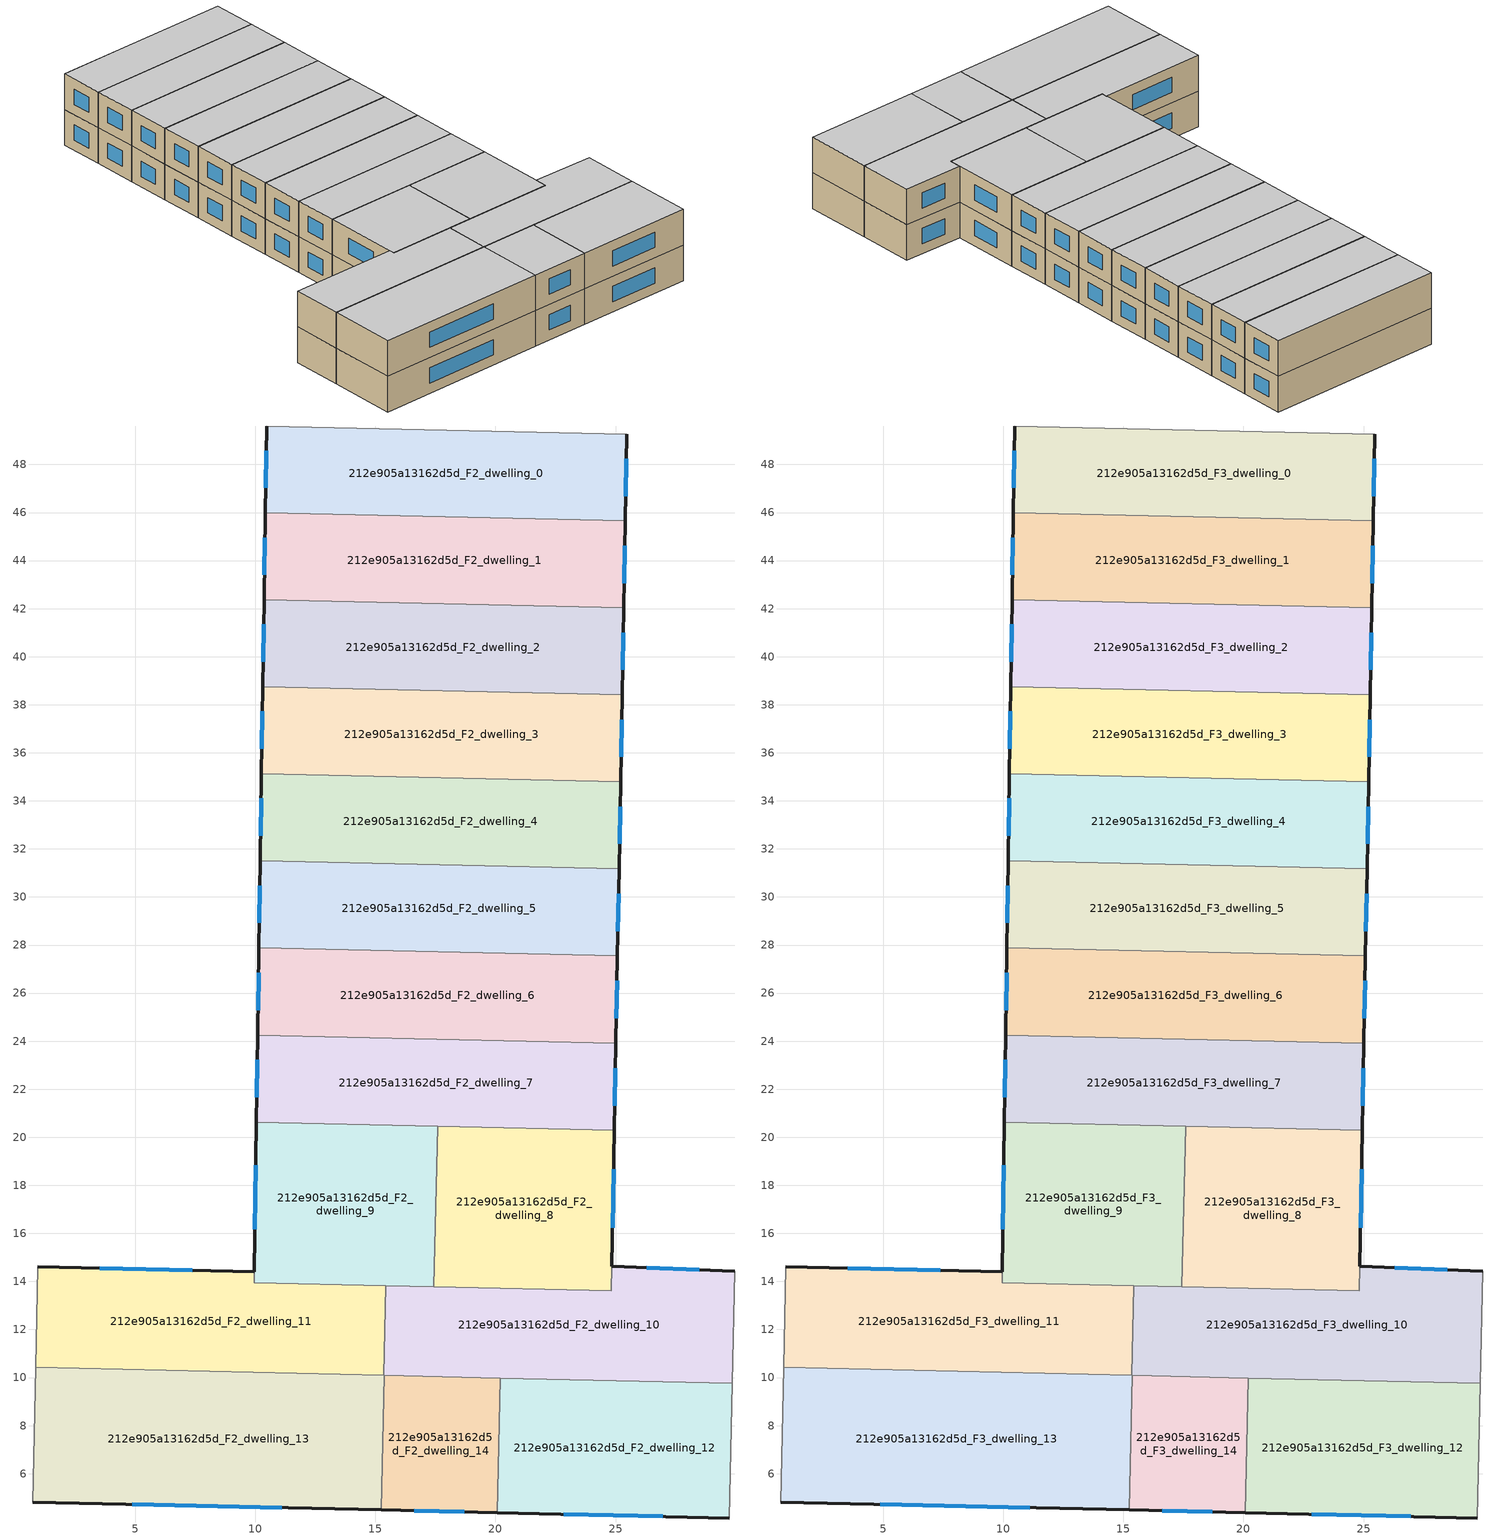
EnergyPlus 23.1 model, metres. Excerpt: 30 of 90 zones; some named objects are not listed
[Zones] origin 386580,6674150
212e905a13162d5d_F2_dwelling_0
 floor to 212e905a13162d5d_F1_dwelling_0 (EU_floor_Construction): 25.47,49.26 25.4,45.65 10.42,45.99 10.47,49.6 z6
 wall outside (EU_wall_Construction): 10.47,49.6 10.42,45.99 / 25.4,45.65 25.47,49.26 z6:9
 wall to 212e905a13162d5d_F2_dwelling_1 (EU_wall_Construction): 10.42,45.99 25.4,45.65 z6:9
 wall adiabatic (EU_wall_Construction): 25.47,49.26 10.47,49.6 z6:9
 window (EU_Window_Construction): 10.46,48.57 10.43,47.02 / 25.42,46.68 25.45,48.23 z6.86:8.14
212e905a13162d5d_F2_dwelling_1
 floor to 212e905a13162d5d_F1_dwelling_1 (EU_floor_Construction): 25.4,45.65 25.34,42.03 10.37,42.37 10.42,45.99 z6
 wall outside (EU_wall_Construction): 10.42,45.99 10.37,42.37 / 25.34,42.03 25.4,45.65 z6:9
 wall to 212e905a13162d5d_F2_dwelling_2 (EU_wall_Construction): 10.37,42.37 25.34,42.03 z6:9
 window (EU_Window_Construction): 10.4,44.96 10.38,43.41 / 25.35,43.07 25.38,44.62 z6.86:8.14
212e905a13162d5d_F2_dwelling_10
 floor to 212e905a13162d5d_F1_dwelling_10 (EU_floor_Construction): 29.95,14.42 29.85,9.76 15.36,10.09 15.44,13.83 24.83,13.61 24.84,14.63 z6
 wall outside (EU_wall_Construction): 29.95,14.42 24.84,14.63 z6:9
 wall to 212e905a13162d5d_F2_dwelling_11 (EU_wall_Construction): 15.44,13.83 15.36,10.09 z6:9
 wall adiabatic (EU_wall_Construction): 29.85,9.76 29.95,14.42 z6:9
 wall to 212e905a13162d5d_F2_dwelling_12 (EU_wall_Construction): 20.2,9.98 29.85,9.76 z6:9
 wall to 212e905a13162d5d_F2_dwelling_8 (EU_wall_Construction): 24.82,13.61 17.44,13.78 / 24.84,14.63 24.83,13.61 z6:9
 wall to 212e905a13162d5d_F2_dwelling_14 (EU_wall_Construction): 15.36,10.09 20.2,9.98 z6:9
 wall to 212e905a13162d5d_F2_dwelling_9 (EU_wall_Construction): 17.44,13.78 15.44,13.83 z6:9
 window (EU_Window_Construction): 28.49,14.48 26.3,14.57 z6.86:8.14
212e905a13162d5d_F2_dwelling_11
 floor to 212e905a13162d5d_F1_dwelling_11 (EU_floor_Construction): 15.44,13.83 15.36,10.09 0.87,10.42 0.96,14.61 9.96,14.4 9.95,13.95 z6
 wall outside (EU_wall_Construction): 9.96,14.4 0.96,14.61 z6:9
 wall adiabatic (EU_wall_Construction): 0.96,14.61 0.87,10.42 z6:9
 wall to 212e905a13162d5d_F2_dwelling_9 (EU_wall_Construction): 9.95,13.95 9.96,14.4 / 15.44,13.83 9.96,13.95 z6:9
 wall to 212e905a13162d5d_F2_dwelling_13 (EU_wall_Construction): 0.87,10.42 15.36,10.09 z6:9
 window (EU_Window_Construction): 7.39,14.46 3.53,14.55 z6.86:8.14
212e905a13162d5d_F2_dwelling_12
 floor to 212e905a13162d5d_F1_dwelling_12 (EU_floor_Construction): 29.85,9.76 29.73,4.16 20.07,4.38 20.2,9.98 z6
 wall outside (EU_wall_Construction): 20.07,4.38 29.73,4.16 z6:9
 wall to 212e905a13162d5d_F2_dwelling_14 (EU_wall_Construction): 20.2,9.98 20.07,4.38 z6:9
 wall adiabatic (EU_wall_Construction): 29.73,4.16 29.85,9.76 z6:9
 window (EU_Window_Construction): 22.83,4.31 26.97,4.22 z6.86:8.14
212e905a13162d5d_F2_dwelling_13
 floor to 212e905a13162d5d_F1_dwelling_13 (EU_floor_Construction): 15.36,10.09 15.24,4.49 0.75,4.82 0.87,10.42 z6
 wall outside (EU_wall_Construction): 0.75,4.82 15.24,4.49 z6:9
 wall adiabatic (EU_wall_Construction): 0.87,10.42 0.75,4.82 z6:9
 wall to 212e905a13162d5d_F2_dwelling_14 (EU_wall_Construction): 15.24,4.49 15.36,10.09 z6:9
 window (EU_Window_Construction): 4.89,4.73 11.1,4.58 z6.86:8.14
212e905a13162d5d_F2_dwelling_14
 floor to 212e905a13162d5d_F1_dwelling_14 (EU_floor_Construction): 20.2,9.98 20.07,4.38 15.24,4.49 15.36,10.09 z6
 wall outside (EU_wall_Construction): 15.24,4.49 20.07,4.38 z6:9
 window (EU_Window_Construction): 16.62,4.46 18.69,4.41 z6.86:8.14
212e905a13162d5d_F2_dwelling_2
 floor to 212e905a13162d5d_F1_dwelling_2 (EU_floor_Construction): 25.34,42.03 25.27,38.42 10.31,38.76 10.37,42.37 z6
 wall outside (EU_wall_Construction): 10.37,42.37 10.31,38.76 / 25.27,38.42 25.34,42.03 z6:9
 wall to 212e905a13162d5d_F2_dwelling_3 (EU_wall_Construction): 10.31,38.76 25.27,38.42 z6:9
 window (EU_Window_Construction): 10.35,41.34 10.33,39.79 / 25.29,39.45 25.32,41 z6.86:8.14
212e905a13162d5d_F2_dwelling_3
 floor to 212e905a13162d5d_F1_dwelling_3 (EU_floor_Construction): 25.27,38.42 25.21,34.79 10.26,35.13 10.31,38.76 z6
 wall outside (EU_wall_Construction): 10.31,38.76 10.26,35.13 / 25.21,34.79 25.27,38.42 z6:9
 wall to 212e905a13162d5d_F2_dwelling_4 (EU_wall_Construction): 10.26,35.13 25.21,34.79 z6:9
 window (EU_Window_Construction): 10.3,37.72 10.28,36.17 / 25.23,35.83 25.25,37.38 z6.86:8.14
212e905a13162d5d_F2_dwelling_4
 floor to 212e905a13162d5d_F1_dwelling_4 (EU_floor_Construction): 25.21,34.79 25.14,31.17 10.21,31.51 10.26,35.13 z6
 wall outside (EU_wall_Construction): 10.26,35.13 10.21,31.51 / 25.14,31.17 25.21,34.79 z6:9
 wall to 212e905a13162d5d_F2_dwelling_5 (EU_wall_Construction): 10.21,31.51 25.14,31.17 z6:9
 window (EU_Window_Construction): 10.25,34.1 10.22,32.55 / 25.16,32.21 25.19,33.76 z6.86:8.14
212e905a13162d5d_F2_dwelling_5
 floor to 212e905a13162d5d_F1_dwelling_5 (EU_floor_Construction): 25.14,31.17 25.08,27.55 10.16,27.88 10.21,31.51 z6
 wall outside (EU_wall_Construction): 10.21,31.51 10.16,27.88 / 25.08,27.55 25.14,31.17 z6:9
 wall to 212e905a13162d5d_F2_dwelling_6 (EU_wall_Construction): 10.16,27.88 25.08,27.55 z6:9
 window (EU_Window_Construction): 10.19,30.48 10.17,28.92 / 25.1,28.58 25.12,30.14 z6.86:8.14
212e905a13162d5d_F2_dwelling_6
 floor to 212e905a13162d5d_F1_dwelling_6 (EU_floor_Construction): 25.08,27.55 25.01,23.92 10.1,24.25 10.16,27.88 z6
 wall outside (EU_wall_Construction): 10.16,27.88 10.1,24.25 / 25.01,23.92 25.08,27.55 z6:9
 wall to 212e905a13162d5d_F2_dwelling_7 (EU_wall_Construction): 10.1,24.25 25.01,23.92 z6:9
 window (EU_Window_Construction): 10.14,26.85 10.12,25.29 / 25.03,24.95 25.06,26.51 z6.86:8.14
212e905a13162d5d_F2_dwelling_7
 floor to 212e905a13162d5d_F1_dwelling_7 (EU_floor_Construction): 25.01,23.92 24.95,20.28 10.05,20.62 10.1,24.25 z6
 wall outside (EU_wall_Construction): 10.1,24.25 10.05,20.62 / 24.95,20.28 25.01,23.92 z6:9
 wall to 212e905a13162d5d_F2_dwelling_9 (EU_wall_Construction): 10.05,20.62 17.59,20.45 z6:9
 wall to 212e905a13162d5d_F2_dwelling_8 (EU_wall_Construction): 17.59,20.45 24.95,20.28 z6:9
 window (EU_Window_Construction): 10.09,23.22 10.06,21.66 / 24.96,21.32 24.99,22.88 z6.86:8.14
212e905a13162d5d_F2_dwelling_8
 floor to 212e905a13162d5d_F1_dwelling_8 (EU_floor_Construction): 24.95,20.28 24.82,13.61 17.44,13.78 17.59,20.45 z6
 wall outside (EU_wall_Construction): 24.85,14.63 24.95,20.28 z6:9
 wall to 212e905a13162d5d_F2_dwelling_9 (EU_wall_Construction): 17.59,20.45 17.44,13.78 z6:9
 window (EU_Window_Construction): 24.87,16.24 24.92,18.67 z6.86:8.14
212e905a13162d5d_F2_dwelling_9
 floor to 212e905a13162d5d_F1_dwelling_9 (EU_floor_Construction): 17.59,20.45 17.44,13.78 9.96,13.95 10.05,20.62 z6
 wall outside (EU_wall_Construction): 10.05,20.62 9.96,14.4 z6:9
 window (EU_Window_Construction): 10.02,18.84 9.99,16.18 z6.86:8.14
212e905a13162d5d_F3_dwelling_0
 floor to 212e905a13162d5d_F2_dwelling_0 (EU_floor_Construction): 25.47,49.26 25.4,45.65 10.42,45.99 10.47,49.6 z9
 wall outside (EU_wall_Construction): 10.47,49.6 10.42,45.99 / 25.4,45.65 25.47,49.26 z9:12
 wall to 212e905a13162d5d_F3_dwelling_1 (EU_wall_Construction): 10.42,45.99 25.4,45.65 z9:12
 wall adiabatic (EU_wall_Construction): 25.47,49.26 10.47,49.6 z9:12
 window (EU_Window_Construction): 10.46,48.57 10.43,47.02 / 25.42,46.68 25.45,48.23 z9.86:11.14
 ceiling to 212e905a13162d5d_F4_dwelling_0 (EU_floor_Construction): 25.4,45.65 25.47,49.26 10.47,49.6 10.42,45.99 z12
212e905a13162d5d_F3_dwelling_1
 floor to 212e905a13162d5d_F2_dwelling_1 (EU_floor_Construction): 25.4,45.65 25.34,42.03 10.37,42.37 10.42,45.99 z9
 wall outside (EU_wall_Construction): 10.42,45.99 10.37,42.37 / 25.34,42.03 25.4,45.65 z9:12
 wall to 212e905a13162d5d_F3_dwelling_2 (EU_wall_Construction): 10.37,42.37 25.34,42.03 z9:12
 window (EU_Window_Construction): 10.4,44.96 10.38,43.41 / 25.35,43.07 25.38,44.62 z9.86:11.14
 ceiling to 212e905a13162d5d_F4_dwelling_1 (EU_floor_Construction): 25.34,42.03 25.4,45.65 10.42,45.99 10.37,42.37 z12
212e905a13162d5d_F3_dwelling_10
 floor to 212e905a13162d5d_F2_dwelling_10 (EU_floor_Construction): 29.95,14.42 29.85,9.76 15.36,10.09 15.44,13.83 24.83,13.61 24.84,14.63 z9
 wall outside (EU_wall_Construction): 29.95,14.42 24.84,14.63 z9:12
 wall to 212e905a13162d5d_F3_dwelling_11 (EU_wall_Construction): 15.44,13.83 15.36,10.09 z9:12
 wall adiabatic (EU_wall_Construction): 29.85,9.76 29.95,14.42 z9:12
 wall to 212e905a13162d5d_F3_dwelling_12 (EU_wall_Construction): 20.2,9.98 29.85,9.76 z9:12
 wall to 212e905a13162d5d_F3_dwelling_8 (EU_wall_Construction): 24.82,13.61 17.44,13.78 / 24.84,14.63 24.83,13.61 z9:12
 wall to 212e905a13162d5d_F3_dwelling_14 (EU_wall_Construction): 15.36,10.09 20.2,9.98 z9:12
 wall to 212e905a13162d5d_F3_dwelling_9 (EU_wall_Construction): 17.44,13.78 15.44,13.83 z9:12
 window (EU_Window_Construction): 28.49,14.48 26.3,14.57 z9.86:11.14
 ceiling to 212e905a13162d5d_F4_dwelling_10 (EU_floor_Construction): 29.85,9.76 29.95,14.42 24.84,14.63 24.83,13.61 15.44,13.83 15.36,10.09 z12
212e905a13162d5d_F3_dwelling_11
 floor to 212e905a13162d5d_F2_dwelling_11 (EU_floor_Construction): 15.44,13.83 15.36,10.09 0.87,10.42 0.96,14.61 9.96,14.4 9.95,13.95 z9
 wall outside (EU_wall_Construction): 9.96,14.4 0.96,14.61 z9:12
 wall adiabatic (EU_wall_Construction): 0.96,14.61 0.87,10.42 z9:12
 wall to 212e905a13162d5d_F3_dwelling_9 (EU_wall_Construction): 9.95,13.95 9.96,14.4 / 15.44,13.83 9.96,13.95 z9:12
 wall to 212e905a13162d5d_F3_dwelling_13 (EU_wall_Construction): 0.87,10.42 15.36,10.09 z9:12
 window (EU_Window_Construction): 7.39,14.46 3.53,14.55 z9.86:11.14
 ceiling to 212e905a13162d5d_F4_dwelling_11 (EU_floor_Construction): 15.36,10.09 15.44,13.83 9.95,13.95 9.96,14.4 0.96,14.61 0.87,10.42 z12
212e905a13162d5d_F3_dwelling_12
 floor to 212e905a13162d5d_F2_dwelling_12 (EU_floor_Construction): 29.85,9.76 29.73,4.16 20.07,4.38 20.2,9.98 z9
 wall outside (EU_wall_Construction): 20.07,4.38 29.73,4.16 z9:12
 wall to 212e905a13162d5d_F3_dwelling_14 (EU_wall_Construction): 20.2,9.98 20.07,4.38 z9:12
 wall adiabatic (EU_wall_Construction): 29.73,4.16 29.85,9.76 z9:12
 window (EU_Window_Construction): 22.83,4.31 26.97,4.22 z9.86:11.14
 ceiling to 212e905a13162d5d_F4_dwelling_12 (EU_floor_Construction): 29.73,4.16 29.85,9.76 20.2,9.98 20.07,4.38 z12
212e905a13162d5d_F3_dwelling_13
 floor to 212e905a13162d5d_F2_dwelling_13 (EU_floor_Construction): 15.36,10.09 15.24,4.49 0.75,4.82 0.87,10.42 z9
 wall outside (EU_wall_Construction): 0.75,4.82 15.24,4.49 z9:12
 wall adiabatic (EU_wall_Construction): 0.87,10.42 0.75,4.82 z9:12
 wall to 212e905a13162d5d_F3_dwelling_14 (EU_wall_Construction): 15.24,4.49 15.36,10.09 z9:12
 window (EU_Window_Construction): 4.89,4.73 11.1,4.58 z9.86:11.14
 ceiling to 212e905a13162d5d_F4_dwelling_13 (EU_floor_Construction): 15.24,4.49 15.36,10.09 0.87,10.42 0.75,4.82 z12
212e905a13162d5d_F3_dwelling_14
 floor to 212e905a13162d5d_F2_dwelling_14 (EU_floor_Construction): 20.2,9.98 20.07,4.38 15.24,4.49 15.36,10.09 z9
 wall outside (EU_wall_Construction): 15.24,4.49 20.07,4.38 z9:12
 window (EU_Window_Construction): 16.62,4.46 18.69,4.41 z9.86:11.14
 ceiling to 212e905a13162d5d_F4_dwelling_14 (EU_floor_Construction): 20.07,4.38 20.2,9.98 15.36,10.09 15.24,4.49 z12
212e905a13162d5d_F3_dwelling_2
 floor to 212e905a13162d5d_F2_dwelling_2 (EU_floor_Construction): 25.34,42.03 25.27,38.42 10.31,38.76 10.37,42.37 z9
 wall outside (EU_wall_Construction): 10.37,42.37 10.31,38.76 / 25.27,38.42 25.34,42.03 z9:12
 wall to 212e905a13162d5d_F3_dwelling_3 (EU_wall_Construction): 10.31,38.76 25.27,38.42 z9:12
 window (EU_Window_Construction): 10.35,41.34 10.33,39.79 / 25.29,39.45 25.32,41 z9.86:11.14
 ceiling to 212e905a13162d5d_F4_dwelling_2 (EU_floor_Construction): 25.27,38.42 25.34,42.03 10.37,42.37 10.31,38.76 z12
212e905a13162d5d_F3_dwelling_3
 floor to 212e905a13162d5d_F2_dwelling_3 (EU_floor_Construction): 25.27,38.42 25.21,34.79 10.26,35.13 10.31,38.76 z9
 wall outside (EU_wall_Construction): 10.31,38.76 10.26,35.13 / 25.21,34.79 25.27,38.42 z9:12
 wall to 212e905a13162d5d_F3_dwelling_4 (EU_wall_Construction): 10.26,35.13 25.21,34.79 z9:12
 window (EU_Window_Construction): 10.3,37.72 10.28,36.17 / 25.23,35.83 25.25,37.38 z9.86:11.14
 ceiling to 212e905a13162d5d_F4_dwelling_3 (EU_floor_Construction): 25.21,34.79 25.27,38.42 10.31,38.76 10.26,35.13 z12
212e905a13162d5d_F3_dwelling_4
 floor to 212e905a13162d5d_F2_dwelling_4 (EU_floor_Construction): 25.21,34.79 25.14,31.17 10.21,31.51 10.26,35.13 z9
 wall outside (EU_wall_Construction): 10.26,35.13 10.21,31.51 / 25.14,31.17 25.21,34.79 z9:12
 wall to 212e905a13162d5d_F3_dwelling_5 (EU_wall_Construction): 10.21,31.51 25.14,31.17 z9:12
 window (EU_Window_Construction): 10.25,34.1 10.22,32.55 / 25.16,32.21 25.19,33.76 z9.86:11.14
 ceiling to 212e905a13162d5d_F4_dwelling_4 (EU_floor_Construction): 25.14,31.17 25.21,34.79 10.26,35.13 10.21,31.51 z12
212e905a13162d5d_F3_dwelling_5
 floor to 212e905a13162d5d_F2_dwelling_5 (EU_floor_Construction): 25.14,31.17 25.08,27.55 10.16,27.88 10.21,31.51 z9
 wall outside (EU_wall_Construction): 10.21,31.51 10.16,27.88 / 25.08,27.55 25.14,31.17 z9:12
 wall to 212e905a13162d5d_F3_dwelling_6 (EU_wall_Construction): 10.16,27.88 25.08,27.55 z9:12
 window (EU_Window_Construction): 10.19,30.48 10.17,28.92 / 25.1,28.58 25.12,30.14 z9.86:11.14
 ceiling to 212e905a13162d5d_F4_dwelling_5 (EU_floor_Construction): 25.08,27.55 25.14,31.17 10.21,31.51 10.16,27.88 z12
212e905a13162d5d_F3_dwelling_6
 floor to 212e905a13162d5d_F2_dwelling_6 (EU_floor_Construction): 25.08,27.55 25.01,23.92 10.1,24.25 10.16,27.88 z9
 wall outside (EU_wall_Construction): 10.16,27.88 10.1,24.25 / 25.01,23.92 25.08,27.55 z9:12
 wall to 212e905a13162d5d_F3_dwelling_7 (EU_wall_Construction): 10.1,24.25 25.01,23.92 z9:12
 window (EU_Window_Construction): 10.14,26.85 10.12,25.29 / 25.03,24.95 25.06,26.51 z9.86:11.14
 ceiling to 212e905a13162d5d_F4_dwelling_6 (EU_floor_Construction): 25.01,23.92 25.08,27.55 10.16,27.88 10.1,24.25 z12
212e905a13162d5d_F3_dwelling_7
 floor to 212e905a13162d5d_F2_dwelling_7 (EU_floor_Construction): 25.01,23.92 24.95,20.28 10.05,20.62 10.1,24.25 z9
 wall outside (EU_wall_Construction): 10.1,24.25 10.05,20.62 / 24.95,20.28 25.01,23.92 z9:12
 wall to 212e905a13162d5d_F3_dwelling_9 (EU_wall_Construction): 10.05,20.62 17.59,20.45 z9:12
 wall to 212e905a13162d5d_F3_dwelling_8 (EU_wall_Construction): 17.59,20.45 24.95,20.28 z9:12
 window (EU_Window_Construction): 10.09,23.22 10.06,21.66 / 24.96,21.32 24.99,22.88 z9.86:11.14
 ceiling to 212e905a13162d5d_F4_dwelling_7 (EU_floor_Construction): 24.95,20.28 25.01,23.92 10.1,24.25 10.05,20.62 z12
212e905a13162d5d_F3_dwelling_8
 floor to 212e905a13162d5d_F2_dwelling_8 (EU_floor_Construction): 24.95,20.28 24.82,13.61 17.44,13.78 17.59,20.45 z9
 wall outside (EU_wall_Construction): 24.85,14.63 24.95,20.28 z9:12
 wall to 212e905a13162d5d_F3_dwelling_9 (EU_wall_Construction): 17.59,20.45 17.44,13.78 z9:12
 window (EU_Window_Construction): 24.87,16.24 24.92,18.67 z9.86:11.14
 ceiling to 212e905a13162d5d_F4_dwelling_8 (EU_floor_Construction): 24.82,13.61 24.95,20.28 17.59,20.45 17.44,13.78 z12
212e905a13162d5d_F3_dwelling_9
 floor to 212e905a13162d5d_F2_dwelling_9 (EU_floor_Construction): 17.59,20.45 17.44,13.78 9.96,13.95 10.05,20.62 z9
 wall outside (EU_wall_Construction): 10.05,20.62 9.96,14.4 z9:12
 window (EU_Window_Construction): 10.02,18.84 9.99,16.18 z9.86:11.14
 ceiling to 212e905a13162d5d_F4_dwelling_9 (EU_floor_Construction): 17.44,13.78 17.59,20.45 10.05,20.62 9.96,13.95 z12
[Building]
EU S2 Campaign: North Axis=0; Terrain=City; Solar Distribution=FullExterior
[Site:Location]
Helsinki-Vantaa.AP: Latitude=60.317; Longitude=24.963; Time Zone=2; Elevation=54.6
[SizingPeriod:WeatherFileDays]
AnnualSizingPeriod: Begin Month=1; Begin Day of Month=1; End Month=12; End Day of Month=31; Day of Week for Start Day=Monday; Use Weather File Daylight Saving Period=No; Use Weather File Rain and Snow Indicators=No
[MATERIAL]
EU_InternalMass_Material: Roughness=MediumRough; Thickness=0.1; Conductivity=1; Density=1800; Specific Heat=900; Thermal Absorptance=0.9; Solar Absorptance=0.7; Visible Absorptance=0.7
[MATERIAL:NOMASS] Roughness=MediumRough; Thermal Absorptance=0.9; Solar Absorptance=0.7; Visible Absorptance=0.7
Name | Thermal Resistance
EU_wall_NoMass | 1.10183
EU_floor_NoMass | 1.70606
[WINDOWMATERIAL:SIMPLEGLAZINGSYSTEM]
EU_Window_SimpleGlazing: UFactor=3.11035; Solar Heat Gain Coefficient=0.8; Visible Transmittance=0.8
[CONSTRUCTION]
EU_wall_Construction: EU_wall_NoMass
EU_floor_Construction: EU_floor_NoMass
EU_Window_Construction: EU_Window_SimpleGlazing
EU_InternalMass_Construction: EU_InternalMass_Material
[ZONE] Type=1; Multiplier=1; Ceiling Height=autocalculate; Floor Area=autocalculate; Part of Total Floor Area=Yes
Name | Volume
212e905a13162d5d_F2_dwelling_0; 212e905a13162d5d_F3_dwelling_0 | 162.437
212e905a13162d5d_F2_dwelling_1; 212e905a13162d5d_F3_dwelling_1 | 162.502
212e905a13162d5d_F2_dwelling_10; 212e905a13162d5d_F3_dwelling_10 | 177.281
212e905a13162d5d_F2_dwelling_11; 212e905a13162d5d_F3_dwelling_11 | 174.551
212e905a13162d5d_F2_dwelling_12; 212e905a13162d5d_F3_dwelling_12 | 162.447
212e905a13162d5d_F2_dwelling_13; 212e905a13162d5d_F3_dwelling_13 | 243.593
212e905a13162d5d_F2_dwelling_14; 212e905a13162d5d_F3_dwelling_14 | 81.2791
212e905a13162d5d_F2_dwelling_2; 212e905a13162d5d_F3_dwelling_2 | 162.439
212e905a13162d5d_F2_dwelling_3; 212e905a13162d5d_F3_dwelling_3 | 162.488
212e905a13162d5d_F2_dwelling_4; 212e905a13162d5d_F3_dwelling_4 | 162.444
212e905a13162d5d_F2_dwelling_5; 212e905a13162d5d_F3_dwelling_5 | 162.469
212e905a13162d5d_F2_dwelling_6; 212e905a13162d5d_F3_dwelling_6 | 162.495
212e905a13162d5d_F2_dwelling_7; 212e905a13162d5d_F3_dwelling_7 | 162.443
212e905a13162d5d_F2_dwelling_8; 212e905a13162d5d_F3_dwelling_8 | 147.595
212e905a13162d5d_F2_dwelling_9; 212e905a13162d5d_F3_dwelling_9 | 150.319
[INTERNALMASS] Construction=EU_InternalMass_Construction
Name | Zone or ZoneList | Surface Area
212e905a13162d5d_F2_dwelling_0_EU_InternalMass | 212e905a13162d5d_F2_dwelling_0 | 54.1454
212e905a13162d5d_F2_dwelling_1_EU_InternalMass | 212e905a13162d5d_F2_dwelling_1 | 54.1675
212e905a13162d5d_F2_dwelling_2_EU_InternalMass | 212e905a13162d5d_F2_dwelling_2 | 54.1465
212e905a13162d5d_F2_dwelling_3_EU_InternalMass | 212e905a13162d5d_F2_dwelling_3 | 54.1629
212e905a13162d5d_F2_dwelling_4_EU_InternalMass | 212e905a13162d5d_F2_dwelling_4 | 54.1477
212e905a13162d5d_F2_dwelling_5_EU_InternalMass | 212e905a13162d5d_F2_dwelling_5 | 54.1564
212e905a13162d5d_F2_dwelling_6_EU_InternalMass | 212e905a13162d5d_F2_dwelling_6 | 54.1651
212e905a13162d5d_F2_dwelling_7_EU_InternalMass | 212e905a13162d5d_F2_dwelling_7 | 54.1477
212e905a13162d5d_F2_dwelling_8_EU_InternalMass | 212e905a13162d5d_F2_dwelling_8 | 49.2141
212e905a13162d5d_F2_dwelling_9_EU_InternalMass | 212e905a13162d5d_F2_dwelling_9 | 50.1246
212e905a13162d5d_F2_dwelling_10_EU_InternalMass | 212e905a13162d5d_F2_dwelling_10 | 59.0933
212e905a13162d5d_F2_dwelling_11_EU_InternalMass | 212e905a13162d5d_F2_dwelling_11 | 58.183
212e905a13162d5d_F2_dwelling_12_EU_InternalMass | 212e905a13162d5d_F2_dwelling_12 | 54.1489
212e905a13162d5d_F2_dwelling_13_EU_InternalMass | 212e905a13162d5d_F2_dwelling_13 | 81.1975
212e905a13162d5d_F2_dwelling_14_EU_InternalMass | 212e905a13162d5d_F2_dwelling_14 | 27.1068
212e905a13162d5d_F3_dwelling_0_EU_InternalMass | 212e905a13162d5d_F3_dwelling_0 | 54.1454
212e905a13162d5d_F3_dwelling_1_EU_InternalMass | 212e905a13162d5d_F3_dwelling_1 | 54.1675
212e905a13162d5d_F3_dwelling_2_EU_InternalMass | 212e905a13162d5d_F3_dwelling_2 | 54.1465
212e905a13162d5d_F3_dwelling_3_EU_InternalMass | 212e905a13162d5d_F3_dwelling_3 | 54.1629
212e905a13162d5d_F3_dwelling_4_EU_InternalMass | 212e905a13162d5d_F3_dwelling_4 | 54.1477
212e905a13162d5d_F3_dwelling_5_EU_InternalMass | 212e905a13162d5d_F3_dwelling_5 | 54.1564
212e905a13162d5d_F3_dwelling_6_EU_InternalMass | 212e905a13162d5d_F3_dwelling_6 | 54.1651
212e905a13162d5d_F3_dwelling_7_EU_InternalMass | 212e905a13162d5d_F3_dwelling_7 | 54.1477
212e905a13162d5d_F3_dwelling_8_EU_InternalMass | 212e905a13162d5d_F3_dwelling_8 | 49.2141
212e905a13162d5d_F3_dwelling_9_EU_InternalMass | 212e905a13162d5d_F3_dwelling_9 | 50.1246
212e905a13162d5d_F3_dwelling_10_EU_InternalMass | 212e905a13162d5d_F3_dwelling_10 | 59.0933
212e905a13162d5d_F3_dwelling_11_EU_InternalMass | 212e905a13162d5d_F3_dwelling_11 | 58.183
212e905a13162d5d_F3_dwelling_12_EU_InternalMass | 212e905a13162d5d_F3_dwelling_12 | 54.1489
212e905a13162d5d_F3_dwelling_13_EU_InternalMass | 212e905a13162d5d_F3_dwelling_13 | 81.1975
212e905a13162d5d_F3_dwelling_14_EU_InternalMass | 212e905a13162d5d_F3_dwelling_14 | 27.1068
[OTHEREQUIPMENT] Fuel Type=Electricity; Design Level Calculation Method=Watts/Area; Power per Zone Floor Area=1; Fraction Latent=0; Fraction Radiant=0; Fraction Lost=0; Carbon Dioxide Generation Rate=0; EndUse Subcategory=EU_Step8_InternalGains
Name | Zone or ZoneList or Space or SpaceList | Schedule
EU_Step8_InternalGain_212e905a13162d5d_F2_dwelling_0_f000 | 212e905a13162d5d_F2_dwelling_0 | EU_Step8_GainSchedule_212e905a13162d5d_F2_dwelling_0_f000
EU_Step8_InternalGain_212e905a13162d5d_F2_dwelling_1_f000 | 212e905a13162d5d_F2_dwelling_1 | EU_Step8_GainSchedule_212e905a13162d5d_F2_dwelling_1_f000
EU_Step8_InternalGain_212e905a13162d5d_F2_dwelling_2_f000 | 212e905a13162d5d_F2_dwelling_2 | EU_Step8_GainSchedule_212e905a13162d5d_F2_dwelling_2_f000
EU_Step8_InternalGain_212e905a13162d5d_F2_dwelling_3_f000 | 212e905a13162d5d_F2_dwelling_3 | EU_Step8_GainSchedule_212e905a13162d5d_F2_dwelling_3_f000
EU_Step8_InternalGain_212e905a13162d5d_F2_dwelling_4_f000 | 212e905a13162d5d_F2_dwelling_4 | EU_Step8_GainSchedule_212e905a13162d5d_F2_dwelling_4_f000
EU_Step8_InternalGain_212e905a13162d5d_F2_dwelling_5_f000 | 212e905a13162d5d_F2_dwelling_5 | EU_Step8_GainSchedule_212e905a13162d5d_F2_dwelling_5_f000
EU_Step8_InternalGain_212e905a13162d5d_F2_dwelling_6_f000 | 212e905a13162d5d_F2_dwelling_6 | EU_Step8_GainSchedule_212e905a13162d5d_F2_dwelling_6_f000
EU_Step8_InternalGain_212e905a13162d5d_F2_dwelling_7_f000 | 212e905a13162d5d_F2_dwelling_7 | EU_Step8_GainSchedule_212e905a13162d5d_F2_dwelling_7_f000
EU_Step8_InternalGain_212e905a13162d5d_F2_dwelling_8_f000 | 212e905a13162d5d_F2_dwelling_8 | EU_Step8_GainSchedule_212e905a13162d5d_F2_dwelling_8_f000
EU_Step8_InternalGain_212e905a13162d5d_F2_dwelling_9_f000 | 212e905a13162d5d_F2_dwelling_9 | EU_Step8_GainSchedule_212e905a13162d5d_F2_dwelling_9_f000
EU_Step8_InternalGain_212e905a13162d5d_F2_dwelling_10_f000 | 212e905a13162d5d_F2_dwelling_10 | EU_Step8_GainSchedule_212e905a13162d5d_F2_dwelling_10_f000
EU_Step8_InternalGain_212e905a13162d5d_F2_dwelling_11_f000 | 212e905a13162d5d_F2_dwelling_11 | EU_Step8_GainSchedule_212e905a13162d5d_F2_dwelling_11_f000
EU_Step8_InternalGain_212e905a13162d5d_F2_dwelling_12_f000 | 212e905a13162d5d_F2_dwelling_12 | EU_Step8_GainSchedule_212e905a13162d5d_F2_dwelling_12_f000
EU_Step8_InternalGain_212e905a13162d5d_F2_dwelling_13_f000 | 212e905a13162d5d_F2_dwelling_13 | EU_Step8_GainSchedule_212e905a13162d5d_F2_dwelling_13_f000
EU_Step8_InternalGain_212e905a13162d5d_F2_dwelling_14_f000 | 212e905a13162d5d_F2_dwelling_14 | EU_Step8_GainSchedule_212e905a13162d5d_F2_dwelling_14_f000
EU_Step8_InternalGain_212e905a13162d5d_F3_dwelling_0_f000 | 212e905a13162d5d_F3_dwelling_0 | EU_Step8_GainSchedule_212e905a13162d5d_F3_dwelling_0_f000
EU_Step8_InternalGain_212e905a13162d5d_F3_dwelling_1_f000 | 212e905a13162d5d_F3_dwelling_1 | EU_Step8_GainSchedule_212e905a13162d5d_F3_dwelling_1_f000
EU_Step8_InternalGain_212e905a13162d5d_F3_dwelling_2_f000 | 212e905a13162d5d_F3_dwelling_2 | EU_Step8_GainSchedule_212e905a13162d5d_F3_dwelling_2_f000
EU_Step8_InternalGain_212e905a13162d5d_F3_dwelling_3_f000 | 212e905a13162d5d_F3_dwelling_3 | EU_Step8_GainSchedule_212e905a13162d5d_F3_dwelling_3_f000
EU_Step8_InternalGain_212e905a13162d5d_F3_dwelling_4_f000 | 212e905a13162d5d_F3_dwelling_4 | EU_Step8_GainSchedule_212e905a13162d5d_F3_dwelling_4_f000
EU_Step8_InternalGain_212e905a13162d5d_F3_dwelling_5_f000 | 212e905a13162d5d_F3_dwelling_5 | EU_Step8_GainSchedule_212e905a13162d5d_F3_dwelling_5_f000
EU_Step8_InternalGain_212e905a13162d5d_F3_dwelling_6_f000 | 212e905a13162d5d_F3_dwelling_6 | EU_Step8_GainSchedule_212e905a13162d5d_F3_dwelling_6_f000
EU_Step8_InternalGain_212e905a13162d5d_F3_dwelling_7_f000 | 212e905a13162d5d_F3_dwelling_7 | EU_Step8_GainSchedule_212e905a13162d5d_F3_dwelling_7_f000
EU_Step8_InternalGain_212e905a13162d5d_F3_dwelling_8_f000 | 212e905a13162d5d_F3_dwelling_8 | EU_Step8_GainSchedule_212e905a13162d5d_F3_dwelling_8_f000
EU_Step8_InternalGain_212e905a13162d5d_F3_dwelling_9_f000 | 212e905a13162d5d_F3_dwelling_9 | EU_Step8_GainSchedule_212e905a13162d5d_F3_dwelling_9_f000
EU_Step8_InternalGain_212e905a13162d5d_F3_dwelling_10_f000 | 212e905a13162d5d_F3_dwelling_10 | EU_Step8_GainSchedule_212e905a13162d5d_F3_dwelling_10_f000
EU_Step8_InternalGain_212e905a13162d5d_F3_dwelling_11_f000 | 212e905a13162d5d_F3_dwelling_11 | EU_Step8_GainSchedule_212e905a13162d5d_F3_dwelling_11_f000
EU_Step8_InternalGain_212e905a13162d5d_F3_dwelling_12_f000 | 212e905a13162d5d_F3_dwelling_12 | EU_Step8_GainSchedule_212e905a13162d5d_F3_dwelling_12_f000
EU_Step8_InternalGain_212e905a13162d5d_F3_dwelling_13_f000 | 212e905a13162d5d_F3_dwelling_13 | EU_Step8_GainSchedule_212e905a13162d5d_F3_dwelling_13_f000
EU_Step8_InternalGain_212e905a13162d5d_F3_dwelling_14_f000 | 212e905a13162d5d_F3_dwelling_14 | EU_Step8_GainSchedule_212e905a13162d5d_F3_dwelling_14_f000
[ZONEVENTILATION:DESIGNFLOWRATE] Schedule=EU_AlwaysOn; Design Flow Rate Calculation Method=AirChanges/Hour; Air Changes per Hour=0.756316; Ventilation Type=Natural; Fan Pressure Rise=0; Fan Total Efficiency=1; Constant Term Coefficient=1; Temperature Term Coefficient=0; Velocity Term Coefficient=0; Velocity Squared Term Coefficient=0; Minimum Indoor Temperature=-100; Maximum Indoor Temperature=100; Delta Temperature=-100; Minimum Outdoor Temperature=-100; Maximum Outdoor Temperature=100; Maximum Wind Speed=40
Name | Zone or ZoneList or Space or SpaceList
EU_ConstantAir_212e905a13162d5d_F2_dwelling_0 | 212e905a13162d5d_F2_dwelling_0
EU_ConstantAir_212e905a13162d5d_F2_dwelling_1 | 212e905a13162d5d_F2_dwelling_1
EU_ConstantAir_212e905a13162d5d_F2_dwelling_2 | 212e905a13162d5d_F2_dwelling_2
EU_ConstantAir_212e905a13162d5d_F2_dwelling_3 | 212e905a13162d5d_F2_dwelling_3
EU_ConstantAir_212e905a13162d5d_F2_dwelling_4 | 212e905a13162d5d_F2_dwelling_4
EU_ConstantAir_212e905a13162d5d_F2_dwelling_5 | 212e905a13162d5d_F2_dwelling_5
EU_ConstantAir_212e905a13162d5d_F2_dwelling_6 | 212e905a13162d5d_F2_dwelling_6
EU_ConstantAir_212e905a13162d5d_F2_dwelling_7 | 212e905a13162d5d_F2_dwelling_7
EU_ConstantAir_212e905a13162d5d_F2_dwelling_8 | 212e905a13162d5d_F2_dwelling_8
EU_ConstantAir_212e905a13162d5d_F2_dwelling_9 | 212e905a13162d5d_F2_dwelling_9
EU_ConstantAir_212e905a13162d5d_F2_dwelling_10 | 212e905a13162d5d_F2_dwelling_10
EU_ConstantAir_212e905a13162d5d_F2_dwelling_11 | 212e905a13162d5d_F2_dwelling_11
EU_ConstantAir_212e905a13162d5d_F2_dwelling_12 | 212e905a13162d5d_F2_dwelling_12
EU_ConstantAir_212e905a13162d5d_F2_dwelling_13 | 212e905a13162d5d_F2_dwelling_13
EU_ConstantAir_212e905a13162d5d_F2_dwelling_14 | 212e905a13162d5d_F2_dwelling_14
EU_ConstantAir_212e905a13162d5d_F3_dwelling_0 | 212e905a13162d5d_F3_dwelling_0
EU_ConstantAir_212e905a13162d5d_F3_dwelling_1 | 212e905a13162d5d_F3_dwelling_1
EU_ConstantAir_212e905a13162d5d_F3_dwelling_2 | 212e905a13162d5d_F3_dwelling_2
EU_ConstantAir_212e905a13162d5d_F3_dwelling_3 | 212e905a13162d5d_F3_dwelling_3
EU_ConstantAir_212e905a13162d5d_F3_dwelling_4 | 212e905a13162d5d_F3_dwelling_4
EU_ConstantAir_212e905a13162d5d_F3_dwelling_5 | 212e905a13162d5d_F3_dwelling_5
EU_ConstantAir_212e905a13162d5d_F3_dwelling_6 | 212e905a13162d5d_F3_dwelling_6
EU_ConstantAir_212e905a13162d5d_F3_dwelling_7 | 212e905a13162d5d_F3_dwelling_7
EU_ConstantAir_212e905a13162d5d_F3_dwelling_8 | 212e905a13162d5d_F3_dwelling_8
EU_ConstantAir_212e905a13162d5d_F3_dwelling_9 | 212e905a13162d5d_F3_dwelling_9
EU_ConstantAir_212e905a13162d5d_F3_dwelling_10 | 212e905a13162d5d_F3_dwelling_10
EU_ConstantAir_212e905a13162d5d_F3_dwelling_11 | 212e905a13162d5d_F3_dwelling_11
EU_ConstantAir_212e905a13162d5d_F3_dwelling_12 | 212e905a13162d5d_F3_dwelling_12
EU_ConstantAir_212e905a13162d5d_F3_dwelling_13 | 212e905a13162d5d_F3_dwelling_13
EU_ConstantAir_212e905a13162d5d_F3_dwelling_14 | 212e905a13162d5d_F3_dwelling_14
[HVACTEMPLATE:ZONE:IDEALLOADSAIRSYSTEM] System Availability Schedule=EU_AlwaysOn; Maximum Heating Supply Air Temperature=50; Minimum Cooling Supply Air Temperature=13; Maximum Heating Supply Air Humidity Ratio=0.0156; Minimum Cooling Supply Air Humidity Ratio=0.0077; Heating Limit=NoLimit; Cooling Limit=NoLimit; Heating Availability Schedule=EU_AlwaysOn; Cooling Availability Schedule=EU_CoolingOff; Dehumidification Control Type=ConstantSensibleHeatRatio; Cooling Sensible Heat Ratio=0.7; Dehumidification Setpoint=60; Humidification Control Type=None; Humidification Setpoint=30; Outdoor Air Method=None; Outdoor Air Flow Rate per Person=0.00944; Outdoor Air Flow Rate per Zone Floor Area=0; Outdoor Air Flow Rate per Zone=0; Demand Controlled Ventilation Type=None; Outdoor Air Economizer Type=NoEconomizer; Heat Recovery Type=None; Sensible Heat Recovery Effectiveness=0.7; Latent Heat Recovery Effectiveness=0.65
Name | Template Thermostat
212e905a13162d5d_F2_dwelling_0 | EU_HeatOnly_212e905a13162d5d_F2_dwelling_0
212e905a13162d5d_F2_dwelling_1 | EU_HeatOnly_212e905a13162d5d_F2_dwelling_1
212e905a13162d5d_F2_dwelling_2 | EU_HeatOnly_212e905a13162d5d_F2_dwelling_2
212e905a13162d5d_F2_dwelling_3 | EU_HeatOnly_212e905a13162d5d_F2_dwelling_3
212e905a13162d5d_F2_dwelling_4 | EU_HeatOnly_212e905a13162d5d_F2_dwelling_4
212e905a13162d5d_F2_dwelling_5 | EU_HeatOnly_212e905a13162d5d_F2_dwelling_5
212e905a13162d5d_F2_dwelling_6 | EU_HeatOnly_212e905a13162d5d_F2_dwelling_6
212e905a13162d5d_F2_dwelling_7 | EU_HeatOnly_212e905a13162d5d_F2_dwelling_7
212e905a13162d5d_F2_dwelling_8 | EU_HeatOnly_212e905a13162d5d_F2_dwelling_8
212e905a13162d5d_F2_dwelling_9 | EU_HeatOnly_212e905a13162d5d_F2_dwelling_9
212e905a13162d5d_F2_dwelling_10 | EU_HeatOnly_212e905a13162d5d_F2_dwelling_10
212e905a13162d5d_F2_dwelling_11 | EU_HeatOnly_212e905a13162d5d_F2_dwelling_11
212e905a13162d5d_F2_dwelling_12 | EU_HeatOnly_212e905a13162d5d_F2_dwelling_12
212e905a13162d5d_F2_dwelling_13 | EU_HeatOnly_212e905a13162d5d_F2_dwelling_13
212e905a13162d5d_F2_dwelling_14 | EU_HeatOnly_212e905a13162d5d_F2_dwelling_14
212e905a13162d5d_F3_dwelling_0 | EU_HeatOnly_212e905a13162d5d_F3_dwelling_0
212e905a13162d5d_F3_dwelling_1 | EU_HeatOnly_212e905a13162d5d_F3_dwelling_1
212e905a13162d5d_F3_dwelling_2 | EU_HeatOnly_212e905a13162d5d_F3_dwelling_2
212e905a13162d5d_F3_dwelling_3 | EU_HeatOnly_212e905a13162d5d_F3_dwelling_3
212e905a13162d5d_F3_dwelling_4 | EU_HeatOnly_212e905a13162d5d_F3_dwelling_4
212e905a13162d5d_F3_dwelling_5 | EU_HeatOnly_212e905a13162d5d_F3_dwelling_5
212e905a13162d5d_F3_dwelling_6 | EU_HeatOnly_212e905a13162d5d_F3_dwelling_6
212e905a13162d5d_F3_dwelling_7 | EU_HeatOnly_212e905a13162d5d_F3_dwelling_7
212e905a13162d5d_F3_dwelling_8 | EU_HeatOnly_212e905a13162d5d_F3_dwelling_8
212e905a13162d5d_F3_dwelling_9 | EU_HeatOnly_212e905a13162d5d_F3_dwelling_9
212e905a13162d5d_F3_dwelling_10 | EU_HeatOnly_212e905a13162d5d_F3_dwelling_10
212e905a13162d5d_F3_dwelling_11 | EU_HeatOnly_212e905a13162d5d_F3_dwelling_11
212e905a13162d5d_F3_dwelling_12 | EU_HeatOnly_212e905a13162d5d_F3_dwelling_12
212e905a13162d5d_F3_dwelling_13 | EU_HeatOnly_212e905a13162d5d_F3_dwelling_13
212e905a13162d5d_F3_dwelling_14 | EU_HeatOnly_212e905a13162d5d_F3_dwelling_14
[SIZING:ZONE] Zone Cooling Design Supply Air Temperature Input Method=SupplyAirTemperature; Zone Cooling Design Supply Air Temperature=13; Zone Heating Design Supply Air Temperature Input Method=SupplyAirTemperature; Zone Heating Design Supply Air Temperature=50; Zone Cooling Design Supply Air Humidity Ratio=0.008; Zone Heating Design Supply Air Humidity Ratio=0.008; Cooling Design Air Flow Method=DesignDay; Cooling Design Air Flow Rate=0; Cooling Minimum Air Flow per Zone Floor Area=0.000762; Cooling Minimum Air Flow=0; Cooling Minimum Air Flow Fraction=0.2; Heating Design Air Flow Method=DesignDay; Heating Design Air Flow Rate=0; Heating Maximum Air Flow per Zone Floor Area=0.002032; Heating Maximum Air Flow=0.141576; Heating Maximum Air Flow Fraction=0.3; Account for Dedicated Outdoor Air System=No; Dedicated Outdoor Air System Control Strategy=NeutralSupplyAir; Dedicated Outdoor Air Low Setpoint Temperature for Design=autosize; Dedicated Outdoor Air High Setpoint Temperature for Design=autosize; Zone Load Sizing Method=Sensible Load Only No Latent Load; Zone Latent Cooling Design Supply Air Humidity Ratio Input Method=HumidityRatioDifference; Zone Cooling Design Supply Air Humidity Ratio Difference=0.005; Zone Latent Heating Design Supply Air Humidity Ratio Input Method=HumidityRatioDifference; Zone Humidification Design Supply Air Humidity Ratio Difference=0.005
212e905a13162d5d_F2_dwelling_0; 212e905a13162d5d_F2_dwelling_1; 212e905a13162d5d_F2_dwelling_2; 212e905a13162d5d_F2_dwelling_3; 212e905a13162d5d_F2_dwelling_4; 212e905a13162d5d_F2_dwelling_5; 212e905a13162d5d_F2_dwelling_6; 212e905a13162d5d_F2_dwelling_7; 212e905a13162d5d_F2_dwelling_8; 212e905a13162d5d_F2_dwelling_9; 212e905a13162d5d_F2_dwelling_10; 212e905a13162d5d_F2_dwelling_11; 212e905a13162d5d_F2_dwelling_12; 212e905a13162d5d_F2_dwelling_13; 212e905a13162d5d_F2_dwelling_14; 212e905a13162d5d_F3_dwelling_0; 212e905a13162d5d_F3_dwelling_1; 212e905a13162d5d_F3_dwelling_2; 212e905a13162d5d_F3_dwelling_3; 212e905a13162d5d_F3_dwelling_4; 212e905a13162d5d_F3_dwelling_5; 212e905a13162d5d_F3_dwelling_6; 212e905a13162d5d_F3_dwelling_7; 212e905a13162d5d_F3_dwelling_8; 212e905a13162d5d_F3_dwelling_9; 212e905a13162d5d_F3_dwelling_10; 212e905a13162d5d_F3_dwelling_11; 212e905a13162d5d_F3_dwelling_12; 212e905a13162d5d_F3_dwelling_13; 212e905a13162d5d_F3_dwelling_14
[SCHEDULE:CONSTANT]
Name | Hourly Value
EU_AlwaysOn | 1
EU_CoolingOff | 0
[SCHEDULE:FILE] Column Number=1; Rows to Skip at Top=0; Number of Hours of Data=8760; Column Separator=Comma; Interpolate to Timestep=No; Minutes per Item=60; Adjust Schedule for Daylight Savings=Yes
Name | File
EU_Step8_GainSchedule_212e905a13162d5d_F2_dwelling_0_f000 | ../../schedules/212e905a13162d5d/212e905a13162d5d_F2_dwelling_0_f000_gain.csv
EU_Step8_GainSchedule_212e905a13162d5d_F2_dwelling_1_f000 | ../../schedules/212e905a13162d5d/212e905a13162d5d_F2_dwelling_1_f000_gain.csv
EU_Step8_GainSchedule_212e905a13162d5d_F2_dwelling_2_f000 | ../../schedules/212e905a13162d5d/212e905a13162d5d_F2_dwelling_2_f000_gain.csv
EU_Step8_GainSchedule_212e905a13162d5d_F2_dwelling_3_f000 | ../../schedules/212e905a13162d5d/212e905a13162d5d_F2_dwelling_3_f000_gain.csv
EU_Step8_GainSchedule_212e905a13162d5d_F2_dwelling_4_f000 | ../../schedules/212e905a13162d5d/212e905a13162d5d_F2_dwelling_4_f000_gain.csv
EU_Step8_GainSchedule_212e905a13162d5d_F2_dwelling_5_f000 | ../../schedules/212e905a13162d5d/212e905a13162d5d_F2_dwelling_5_f000_gain.csv
EU_Step8_GainSchedule_212e905a13162d5d_F2_dwelling_6_f000 | ../../schedules/212e905a13162d5d/212e905a13162d5d_F2_dwelling_6_f000_gain.csv
EU_Step8_GainSchedule_212e905a13162d5d_F2_dwelling_7_f000 | ../../schedules/212e905a13162d5d/212e905a13162d5d_F2_dwelling_7_f000_gain.csv
EU_Step8_GainSchedule_212e905a13162d5d_F2_dwelling_8_f000 | ../../schedules/212e905a13162d5d/212e905a13162d5d_F2_dwelling_8_f000_gain.csv
EU_Step8_GainSchedule_212e905a13162d5d_F2_dwelling_9_f000 | ../../schedules/212e905a13162d5d/212e905a13162d5d_F2_dwelling_9_f000_gain.csv
EU_Step8_GainSchedule_212e905a13162d5d_F2_dwelling_10_f000 | ../../schedules/212e905a13162d5d/212e905a13162d5d_F2_dwelling_10_f000_gain.csv
EU_Step8_GainSchedule_212e905a13162d5d_F2_dwelling_11_f000 | ../../schedules/212e905a13162d5d/212e905a13162d5d_F2_dwelling_11_f000_gain.csv
EU_Step8_GainSchedule_212e905a13162d5d_F2_dwelling_12_f000 | ../../schedules/212e905a13162d5d/212e905a13162d5d_F2_dwelling_12_f000_gain.csv
EU_Step8_GainSchedule_212e905a13162d5d_F2_dwelling_13_f000 | ../../schedules/212e905a13162d5d/212e905a13162d5d_F2_dwelling_13_f000_gain.csv
EU_Step8_GainSchedule_212e905a13162d5d_F2_dwelling_14_f000 | ../../schedules/212e905a13162d5d/212e905a13162d5d_F2_dwelling_14_f000_gain.csv
EU_Step8_GainSchedule_212e905a13162d5d_F3_dwelling_0_f000 | ../../schedules/212e905a13162d5d/212e905a13162d5d_F3_dwelling_0_f000_gain.csv
EU_Step8_GainSchedule_212e905a13162d5d_F3_dwelling_1_f000 | ../../schedules/212e905a13162d5d/212e905a13162d5d_F3_dwelling_1_f000_gain.csv
EU_Step8_GainSchedule_212e905a13162d5d_F3_dwelling_2_f000 | ../../schedules/212e905a13162d5d/212e905a13162d5d_F3_dwelling_2_f000_gain.csv
EU_Step8_GainSchedule_212e905a13162d5d_F3_dwelling_3_f000 | ../../schedules/212e905a13162d5d/212e905a13162d5d_F3_dwelling_3_f000_gain.csv
EU_Step8_GainSchedule_212e905a13162d5d_F3_dwelling_4_f000 | ../../schedules/212e905a13162d5d/212e905a13162d5d_F3_dwelling_4_f000_gain.csv
EU_Step8_GainSchedule_212e905a13162d5d_F3_dwelling_5_f000 | ../../schedules/212e905a13162d5d/212e905a13162d5d_F3_dwelling_5_f000_gain.csv
EU_Step8_GainSchedule_212e905a13162d5d_F3_dwelling_6_f000 | ../../schedules/212e905a13162d5d/212e905a13162d5d_F3_dwelling_6_f000_gain.csv
EU_Step8_GainSchedule_212e905a13162d5d_F3_dwelling_7_f000 | ../../schedules/212e905a13162d5d/212e905a13162d5d_F3_dwelling_7_f000_gain.csv
EU_Step8_GainSchedule_212e905a13162d5d_F3_dwelling_8_f000 | ../../schedules/212e905a13162d5d/212e905a13162d5d_F3_dwelling_8_f000_gain.csv
EU_Step8_GainSchedule_212e905a13162d5d_F3_dwelling_9_f000 | ../../schedules/212e905a13162d5d/212e905a13162d5d_F3_dwelling_9_f000_gain.csv
EU_Step8_GainSchedule_212e905a13162d5d_F3_dwelling_10_f000 | ../../schedules/212e905a13162d5d/212e905a13162d5d_F3_dwelling_10_f000_gain.csv
EU_Step8_GainSchedule_212e905a13162d5d_F3_dwelling_11_f000 | ../../schedules/212e905a13162d5d/212e905a13162d5d_F3_dwelling_11_f000_gain.csv
EU_Step8_GainSchedule_212e905a13162d5d_F3_dwelling_12_f000 | ../../schedules/212e905a13162d5d/212e905a13162d5d_F3_dwelling_12_f000_gain.csv
EU_Step8_GainSchedule_212e905a13162d5d_F3_dwelling_13_f000 | ../../schedules/212e905a13162d5d/212e905a13162d5d_F3_dwelling_13_f000_gain.csv
EU_Step8_GainSchedule_212e905a13162d5d_F3_dwelling_14_f000 | ../../schedules/212e905a13162d5d/212e905a13162d5d_F3_dwelling_14_f000_gain.csv
